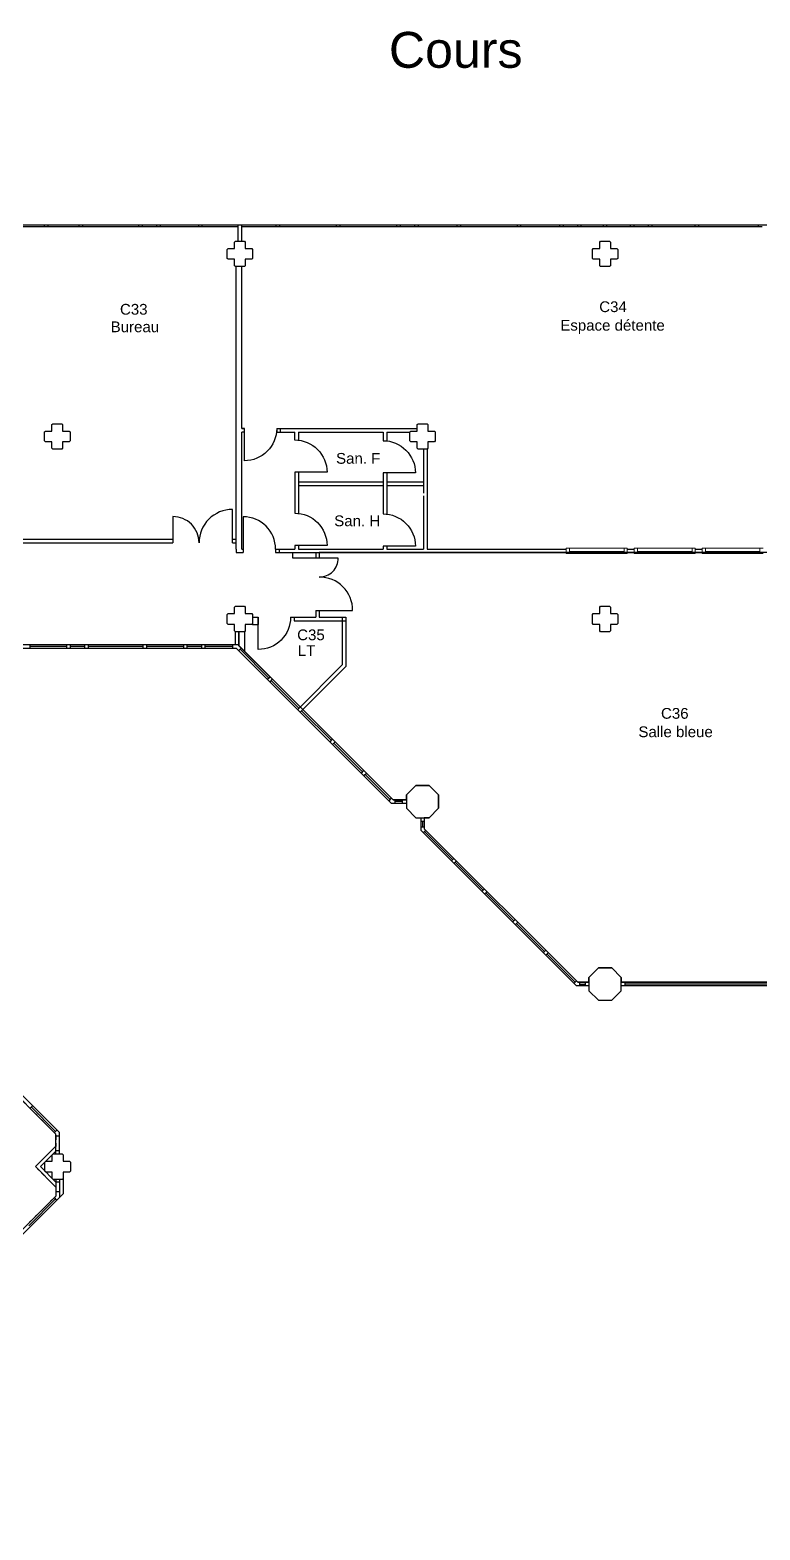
# Model space of a CAD drawing. Header units: metres. Extents: x 492 to 631, y -916 to -790.
# Drawn here: x 531.72 to 552.06, y -831.66 to -789.84 of the extents above; entities that cross this region are included whole.
import ezdxf

# ---------------------------------------------------------------- set-up
doc = ezdxf.new("R2010")
doc.units = ezdxf.units.M
doc.linetypes.add('CACHE2', pattern=[0.1875, 0.125, -0.0625])
doc.linetypes.add('CONTINU', pattern=[0])
for name, color, linetype in [('_numérotation salles', 8, 'Continuous'), ('Désignation', 8, 'CONTINU'), ('GEX_VOL_Archi', 8, 'Continuous')]:
    doc.layers.add(name, color=color, linetype=linetype)
doc.layers.add('A-GLAZ-CURT-MCUT', color=52, linetype='Continuous', lineweight=9)
doc.layers.add('A-GLAZ-CWMG-OTLN', color=51, linetype='Continuous', lineweight=9)
doc.styles.add('G100TXT-droit', font='swissl.ttf', dxfattribs={"height": 0.2})
doc.styles.get("Standard").update_dxf_attribs({"font": 'swissl.ttf'})

# ---------------------------------------------------------------- blocks, each defined once
blk = doc.blocks.new('Panneau système - Vitré-2477421-PC 39 N01')
at = {"layer": 'A-GLAZ-CURT-MCUT'}
for p, q in [((0.76, 0.03), (-0.76, 0.03)), ((-0.76, 0.03), (-0.76, 0.02)), ((-0.76, 0.02), (0.76, 0.02)), ((0.76, 0.02), (0.76, 0.03))]:
    blk.add_line(p, q, dxfattribs=at)
blk = doc.blocks.new('Meneau rectangulaire - 100 x 100mm 2-2477420-PC 39 N01')
at = {"layer": 'A-GLAZ-CWMG-OTLN'}
for p, q in [((5.173, -3.32), (6.693, -3.32)), ((5.173, -3.47), (6.693, -3.47))]:
    blk.add_line(p, q, dxfattribs=at)

msp = doc.modelspace()

# ---------------------------------------------------------------- linework, layer by layer
at = {"layer": 'GEX_VOL_Archi', "color": 7}
for p, q in [((522.17, -795.268), (557.987, -795.268)), ((530.055, -795.318), (531.719, -795.318)), ((531.719, -795.318), (532.219, -795.318)), ((532.119, -795.318), (532.119, -795.268)), ((532.219, -795.318), (532.219, -795.268)), ((532.219, -795.318), (533.191, -795.318)), ((533.091, -795.318), (533.091, -795.268)), ((533.091, -795.318), (534.854, -795.318)), ((533.191, -795.318), (533.191, -795.268)), ((534.754, -795.318), (534.754, -795.268)), ((534.854, -795.318), (534.854, -795.268)), ((534.854, -795.318), (535.354, -795.318)), ((535.254, -795.318), (535.254, -795.268)), ((535.354, -795.318), (535.354, -795.268)), ((535.354, -795.318), (536.518, -795.318)), ((536.418, -795.318), (536.418, -795.268)), ((536.518, -795.318), (536.518, -795.268)), ((536.518, -795.318), (537.517, -795.318)), ((537.517, -795.368), (537.517, -795.268)), ((537.517, -795.723), (537.517, -795.368)), ((537.517, -795.723), (537.517, -795.368)), ((537.617, -795.368), (537.617, -795.268)), ((537.617, -795.318), (538.68, -795.318)), ((537.617, -795.723), (537.617, -795.368)), ((538.58, -795.318), (538.58, -795.268)), ((538.68, -795.318), (538.68, -795.268)), ((538.68, -795.318), (540.36, -795.318)), ((540.26, -795.318), (540.26, -795.268)), ((540.36, -795.318), (540.36, -795.268)), ((540.36, -795.318), (542.041, -795.318)), ((541.941, -795.318), (541.941, -795.268)), ((542.041, -795.318), (542.041, -795.268)), ((542.041, -795.318), (542.541, -795.318)), ((542.441, -795.318), (542.441, -795.268)), ((542.541, -795.318), (542.541, -795.268)), ((542.541, -795.318), (543.621, -795.318)), ((543.621, -795.318), (543.621, -795.268)), ((543.621, -795.318), (545.401, -795.318)), ((543.721, -795.318), (543.721, -795.268)), ((545.301, -795.318), (545.301, -795.268)), ((545.301, -795.318), (546.582, -795.318)), ((545.401, -795.318), (545.401, -795.268)), ((546.482, -795.318), (546.482, -795.268)), ((546.582, -795.318), (546.582, -795.268)), ((546.582, -795.318), (547.082, -795.318)), ((546.982, -795.318), (546.982, -795.268)), ((547.082, -795.318), (547.082, -795.268)), ((547.082, -795.318), (547.797, -795.318)), ((547.697, -795.318), (547.697, -795.268)), ((547.797, -795.318), (547.797, -795.268)), ((547.797, -795.318), (548.555, -795.318)), ((548.455, -795.318), (548.455, -795.268)), ((548.555, -795.318), (548.555, -795.268)), ((548.555, -795.318), (549.055, -795.318)), ((548.955, -795.318), (548.955, -795.268)), ((549.055, -795.318), (549.055, -795.268)), ((549.055, -795.318), (550.358, -795.318)), ((550.258, -795.318), (550.258, -795.268)), ((550.358, -795.318), (550.358, -795.268)), ((550.358, -795.318), (552.123, -795.318)), ((552.023, -795.318), (552.023, -795.268)), ((537.417, -795.748), (537.442, -795.723)), ((537.417, -795.928), (537.417, -795.748)), ((537.442, -795.723), (537.517, -795.723)), ((537.212, -795.953), (537.237, -795.928)), ((537.212, -796.203), (537.212, -795.953)), ((537.237, -796.228), (537.212, -796.203)), ((537.237, -795.928), (537.417, -795.928)), ((537.417, -796.228), (537.237, -796.228)), ((537.417, -796.408), (537.417, -796.228)), ((537.442, -796.433), (537.417, -796.408)), ((537.517, -796.433), (537.442, -796.433)), ((537.459, -804.307), (537.459, -796.433)), ((537.617, -800.947), (537.617, -796.433)), ((537.617, -800.947), (537.692, -800.947)), ((537.617, -801.268), (537.617, -801.047)), ((537.617, -804.307), (537.617, -801.268)), ((537.692, -800.947), (537.692, -800.947)), ((538.592, -800.947), (542.507, -800.947)), ((538.592, -800.947), (538.592, -801.047)), ((538.592, -801.047), (539.096, -801.047)), ((538.692, -800.947), (538.692, -801.047)), ((539.096, -801.268), (539.096, -801.047)), ((539.196, -801.047), (541.559, -801.047)), ((539.196, -801.047), (539.196, -801.268)), ((541.559, -801.047), (541.559, -801.287)), ((541.659, -800.947), (542.507, -800.947)), ((541.659, -801.047), (542.302, -801.047)), ((541.659, -801.047), (541.659, -801.293)), ((539.196, -802.437), (541.559, -802.437)), ((539.196, -802.537), (541.559, -802.537)), ((541.659, -802.437), (542.682, -802.437)), ((541.659, -802.537), (542.682, -802.537)), ((535.699, -803.403), (535.699, -804.133)), ((530.409, -804.033), (535.699, -804.033)), ((530.409, -804.133), (535.699, -804.133)), ((536.422, -804.033), (536.434, -804.033)), ((537.359, -804.033), (537.459, -804.033)), ((537.359, -804.133), (537.459, -804.133)), ((537.459, -804.307), (537.459, -804.407)), ((537.459, -804.407), (537.617, -804.407)), ((537.617, -804.307), (537.662, -804.307)), ((537.617, -804.407), (537.662, -804.407)), ((537.662, -804.307), (537.662, -804.407)), ((538.562, -804.307), (539.096, -804.307)), ((538.562, -804.307), (538.562, -804.407)), ((538.562, -804.407), (539.04, -804.407)), ((538.562, -804.407), (539.78, -804.407)), ((538.662, -804.307), (538.662, -804.407)), ((539.04, -804.558), (539.04, -804.407)), ((539.68, -804.558), (539.04, -804.558)), ((539.78, -804.558), (539.15, -804.558)), ((539.196, -804.307), (541.559, -804.307)), ((539.68, -804.407), (539.68, -804.558)), ((539.78, -804.407), (539.78, -804.558)), ((539.78, -804.407), (546.665, -804.407)), ((541.659, -804.307), (542.682, -804.307)), ((542.782, -804.307), (546.665, -804.307)), ((548.365, -804.307), (548.559, -804.307)), ((548.365, -804.407), (548.559, -804.407)), ((550.259, -804.307), (550.453, -804.307)), ((550.259, -804.407), (550.453, -804.407)), ((537.922, -806.208), (537.922, -806.208)), ((537.922, -806.208), (538.079, -806.208)), ((538.079, -806.208), (538.079, -806.408)), ((538.979, -806.208), (539.68, -806.208)), ((539.079, -806.208), (539.079, -806.308)), ((539.079, -806.308), (540.522, -806.308)), ((539.68, -806.018), (539.78, -806.018)), ((539.68, -806.018), (539.68, -806.208)), ((539.78, -806.018), (539.78, -806.208)), ((539.78, -806.208), (540.522, -806.208)), ((540.422, -806.208), (540.422, -807.538)), ((540.422, -806.208), (540.422, -807.538)), ((540.522, -806.208), (540.522, -807.58)), ((537.692, -806.613), (537.692, -807.153)), ((537.922, -806.408), (538.079, -806.408)), ((527.433, -806.968), (537.507, -806.968)), ((527.474, -807.068), (537.466, -807.068)), ((531.718, -807.068), (531.718, -806.968)), ((531.718, -807.018), (532.746, -807.018)), ((532.746, -807.068), (532.746, -806.968)), ((532.846, -807.068), (532.846, -806.968)), ((532.846, -807.018), (533.246, -807.018)), ((533.246, -807.068), (533.246, -806.968)), ((533.346, -807.068), (533.346, -806.968)), ((533.346, -807.018), (534.874, -807.018)), ((534.874, -807.068), (534.874, -806.968)), ((534.974, -807.068), (534.974, -806.968)), ((534.974, -807.018), (536.002, -807.018)), ((536.002, -807.068), (536.002, -806.968)), ((536.102, -807.068), (536.102, -806.968)), ((536.102, -807.018), (536.502, -807.018)), ((536.502, -807.068), (536.502, -806.968)), ((536.602, -807.068), (536.602, -806.968)), ((536.602, -807.018), (537.366, -807.018)), ((537.366, -807.068), (537.366, -806.968)), ((541.796, -811.398), (537.466, -807.068)), ((541.837, -811.298), (537.507, -806.968)), ((537.536, -807.139), (537.607, -807.068)), ((538.373, -807.905), (537.572, -807.104)), ((540.422, -807.538), (539.179, -808.781)), ((540.522, -807.58), (539.249, -808.852)), ((538.337, -807.94), (538.408, -807.869)), ((538.408, -808.011), (538.479, -807.94)), ((539.214, -808.746), (538.443, -807.975)), ((540.116, -809.648), (539.285, -808.817)), ((540.081, -809.684), (540.152, -809.613)), ((540.152, -809.754), (540.223, -809.684)), ((540.988, -810.52), (540.187, -809.719)), ((540.953, -810.556), (541.024, -810.485)), ((541.024, -810.626), (541.094, -810.556)), ((541.76, -811.292), (541.059, -810.591)), ((541.725, -811.327), (541.796, -811.257)), ((542.207, -811.298), (541.837, -811.298)), ((541.896, -811.398), (541.896, -811.298)), ((542.102, -811.398), (542.102, -811.298)), ((542.207, -811.398), (541.796, -811.398)), ((542.102, -811.348), (541.896, -811.348)), ((542.607, -811.798), (542.607, -812.15)), ((542.607, -811.898), (542.707, -811.898)), ((542.607, -812.05), (542.707, -812.05)), ((542.607, -812.15), (546.946, -816.488)), ((542.657, -811.898), (542.657, -812.05)), ((542.678, -812.22), (542.748, -812.15)), ((542.707, -811.798), (542.707, -812.108)), ((542.707, -812.108), (546.987, -816.388)), ((542.713, -812.185), (543.496, -812.968)), ((543.461, -813.003), (543.531, -812.932)), ((543.531, -813.074), (543.602, -813.003)), ((543.567, -813.039), (544.349, -813.821)), ((544.314, -813.857), (544.385, -813.786)), ((544.385, -813.927), (544.456, -813.857)), ((544.42, -813.892), (545.203, -814.675)), ((545.168, -814.71), (545.238, -814.64)), ((545.238, -814.781), (545.309, -814.71)), ((545.274, -814.746), (546.057, -815.529)), ((546.021, -815.564), (546.092, -815.493)), ((546.092, -815.635), (546.163, -815.564)), ((546.127, -815.599), (546.91, -816.382)), ((528.247, -816.288), (532.537, -820.578)), ((546.875, -816.417), (546.946, -816.347)), ((546.875, -816.417), (546.946, -816.347)), ((528.206, -816.388), (532.437, -820.62)), ((547.297, -816.488), (546.946, -816.488)), ((547.297, -816.388), (546.987, -816.388)), ((547.046, -816.488), (547.046, -816.388)), ((547.046, -816.438), (547.197, -816.438)), ((547.197, -816.488), (547.197, -816.388)), ((557.572, -816.388), (548.197, -816.388)), ((557.572, -816.488), (548.197, -816.488)), ((548.297, -816.388), (548.297, -816.488)), ((552.737, -816.438), (548.297, -816.438)), ((531.717, -819.899), (531.788, -819.829)), ((531.752, -819.864), (532.431, -820.543)), ((532.396, -820.578), (532.466, -820.507)), ((532.437, -821.173), (532.437, -820.62)), ((532.537, -820.678), (532.437, -820.678)), ((532.537, -821.173), (532.537, -820.578)), ((532.437, -821.073), (532.537, -821.073)), ((532.437, -821.883), (532.437, -822.348)), ((532.537, -821.961), (532.437, -821.961)), ((532.537, -821.883), (532.537, -822.39)), ((532.637, -821.858), (532.637, -822.29)), ((532.437, -822.348), (528.217, -826.568)), ((532.537, -822.39), (528.258, -826.668)), ((531.682, -823.174), (532.431, -822.425)), ((532.466, -822.46), (532.396, -822.39)), ((532.537, -822.228), (532.437, -822.228)), ((532.537, -822.39), (532.637, -822.29))]:
    msp.add_line(p, q, dxfattribs=at)
at = {"layer": 'GEX_VOL_Archi', "color": 7, "lineweight": 18, "extrusion": (0, 0, -1)}
for p, q in [((546.755, -804.282), (546.665, -804.282)), ((546.665, -804.282), (546.665, -804.432)), ((546.665, -804.432), (546.755, -804.432)), ((546.755, -804.432), (546.755, -804.282)), ((548.649, -804.282), (548.559, -804.282)), ((548.559, -804.282), (548.559, -804.432)), ((548.559, -804.432), (548.649, -804.432)), ((548.649, -804.432), (548.649, -804.282)), ((550.543, -804.282), (550.453, -804.282)), ((550.453, -804.282), (550.453, -804.432)), ((550.453, -804.432), (550.543, -804.432)), ((550.543, -804.432), (550.543, -804.282))]:
    msp.add_line(p, q, dxfattribs=at)
at = {"layer": 'GEX_VOL_Archi', "color": 7, "lineweight": 18}
for p, q in [((548.365, -804.282), (548.275, -804.282)), ((548.275, -804.282), (548.275, -804.432)), ((548.275, -804.432), (548.365, -804.432)), ((548.365, -804.432), (548.365, -804.282)), ((550.259, -804.282), (550.169, -804.282)), ((550.169, -804.282), (550.169, -804.432)), ((550.169, -804.432), (550.259, -804.432)), ((550.259, -804.432), (550.259, -804.282)), ((552.153, -804.282), (552.063, -804.282)), ((552.063, -804.282), (552.063, -804.432)), ((552.063, -804.432), (552.153, -804.432))]:
    msp.add_line(p, q, dxfattribs=at)
at = {"layer": 'GEX_VOL_Archi', "color": 7, "flags": 128}
for points in [[(537.237, -795.928), (537.417, -795.928), (537.417, -795.748), (537.442, -795.723), (537.692, -795.723), (537.717, -795.748), (537.717, -795.928), (537.897, -795.928), (537.922, -795.953), (537.922, -796.203), (537.897, -796.228), (537.717, -796.228), (537.717, -796.408), (537.692, -796.433), (537.442, -796.433), (537.417, -796.408), (537.417, -796.228), (537.237, -796.228), (537.212, -796.203), (537.212, -795.953)], [(547.417, -795.928), (547.597, -795.928), (547.597, -795.748), (547.622, -795.723), (547.872, -795.723), (547.897, -795.748), (547.897, -795.928), (548.077, -795.928), (548.102, -795.953), (548.102, -796.203), (548.077, -796.228), (547.897, -796.228), (547.897, -796.408), (547.872, -796.433), (547.622, -796.433), (547.597, -796.408), (547.597, -796.228), (547.417, -796.228), (547.392, -796.203), (547.392, -795.953)], [(532.147, -801.018), (532.327, -801.018), (532.327, -800.838), (532.352, -800.813), (532.602, -800.813), (532.627, -800.838), (532.627, -801.018), (532.807, -801.018), (532.832, -801.043), (532.832, -801.293), (532.807, -801.318), (532.627, -801.318), (532.627, -801.498), (532.602, -801.523), (532.352, -801.523), (532.327, -801.498), (532.327, -801.318), (532.147, -801.318), (532.122, -801.293), (532.122, -801.043)], [(542.327, -801.018), (542.507, -801.018), (542.507, -800.838), (542.532, -800.813), (542.782, -800.813), (542.807, -800.838), (542.807, -801.018), (542.987, -801.018), (543.012, -801.043), (543.012, -801.293), (542.987, -801.318), (542.807, -801.318), (542.807, -801.498), (542.782, -801.523), (542.532, -801.523), (542.507, -801.498), (542.507, -801.318), (542.327, -801.318), (542.302, -801.293), (542.302, -801.043)], [(537.237, -806.108), (537.417, -806.108), (537.417, -805.928), (537.442, -805.903), (537.692, -805.903), (537.717, -805.928), (537.717, -806.108), (537.897, -806.108), (537.922, -806.133), (537.922, -806.383), (537.897, -806.408), (537.717, -806.408), (537.717, -806.588), (537.692, -806.613), (537.442, -806.613), (537.417, -806.588), (537.417, -806.408), (537.237, -806.408), (537.212, -806.383), (537.212, -806.133)], [(547.417, -806.108), (547.597, -806.108), (547.597, -805.928), (547.622, -805.903), (547.872, -805.903), (547.897, -805.928), (547.897, -806.108), (548.077, -806.108), (548.102, -806.133), (548.102, -806.383), (548.077, -806.408), (547.897, -806.408), (547.897, -806.588), (547.872, -806.613), (547.622, -806.613), (547.597, -806.588), (547.597, -806.408), (547.417, -806.408), (547.392, -806.383), (547.392, -806.133)], [(543.107, -811.162), (542.843, -810.898), (542.471, -810.898), (542.207, -811.162), (542.207, -811.535), (542.471, -811.798), (542.843, -811.798), (543.107, -811.535)], [(548.197, -816.252), (547.933, -815.988), (547.561, -815.988), (547.297, -816.252), (547.297, -816.625), (547.561, -816.888), (547.933, -816.888), (548.197, -816.625)], [(532.157, -821.378), (532.337, -821.378), (532.337, -821.198), (532.362, -821.173), (532.612, -821.173), (532.637, -821.198), (532.637, -821.378), (532.817, -821.378), (532.842, -821.403), (532.842, -821.653), (532.817, -821.678), (532.637, -821.678), (532.637, -821.858), (532.612, -821.883), (532.362, -821.883), (532.337, -821.858), (532.337, -821.678), (532.157, -821.678), (532.132, -821.653), (532.132, -821.403)]]:
    msp.add_lwpolyline(points, close=True, dxfattribs=at)
for points in [[(537.692, -800.947), (537.617, -800.947)], [(537.692, -801.047), (537.617, -801.047)], [(542.682, -801.523), (542.682, -802.753)], [(542.782, -801.523), (542.782, -804.307)], [(539.096, -802.167), (539.096, -803.308)], [(539.196, -802.167), (539.196, -803.314)], [(541.559, -802.187), (541.559, -803.328)], [(541.659, -802.187), (541.659, -803.334)], [(542.682, -802.823), (542.682, -804.307)], [(539.096, -804.208), (539.096, -804.307)], [(539.196, -804.208), (539.196, -804.307)], [(541.559, -804.228), (541.559, -804.307)], [(541.659, -804.228), (541.659, -804.307)], [(554.936, -804.407), (539.78, -804.407), (539.78, -804.558)], [(537.922, -806.308), (537.922, -806.383), (537.922, -806.408), (537.717, -806.408), (537.717, -806.588), (537.692, -806.613), (537.542, -806.613), (537.542, -807.003), (539.28, -808.741)], [(537.442, -806.968), (537.442, -806.613)], [(537.542, -807.003), (537.542, -806.613)], [(539.351, -808.812), (539.351, -808.812), (541.837, -811.298), (542.207, -811.298), (542.207, -811.162), (542.471, -810.898), (542.843, -810.898), (543.107, -811.162), (543.107, -811.535), (542.843, -811.798), (542.707, -811.798), (542.707, -812.108), (546.987, -816.388), (547.297, -816.388), (547.297, -816.252), (547.561, -815.988), (547.933, -815.988), (548.197, -816.252), (548.197, -816.388), (557.572, -816.388)], [(532.437, -820.957), (531.866, -821.528), (532.437, -822.1)], [(532.007, -821.528), (532.437, -821.098)], [(532.007, -821.528), (532.437, -821.958)]]:
    msp.add_lwpolyline(points, dxfattribs=at)
at = {"layer": 'GEX_VOL_Archi', "color": 7}
for points in [[(538.592, -800.947, -0.414248), (537.692, -801.847), (537.692, -800.947)], [(539.096, -801.267, -0.414248), (539.996, -802.167), (539.096, -802.167)], [(541.559, -801.287, -0.414248), (542.459, -802.187), (541.559, -802.187)], [(537.359, -804.133), (537.359, -803.203, 0.414214), (536.429, -804.133, 0.414214), (535.699, -803.403), (535.699, -804.133)], [(539.096, -803.308, -0.414248), (539.996, -804.208), (539.096, -804.208)], [(541.559, -803.328, -0.414248), (542.459, -804.228), (541.559, -804.228)], [(538.562, -804.307, 0.414248), (537.662, -803.407), (537.662, -804.307)], [(539.78, -805.088, 0.414214), (540.31, -804.558), (539.78, -804.558)], [(539.78, -806.018), (540.71, -806.018, 0.414214), (539.78, -805.088)], [(538.979, -806.208, -0.414248), (538.079, -807.108), (538.079, -806.208)]]:
    msp.add_lwpolyline(points, format="xyb", dxfattribs=at)
at = {"layer": 'GEX_VOL_Archi', "color": 7, "linetype": 'CACHE2', "flags": 128}
msp.add_lwpolyline([(519.765, -823.27), (519.765, -821.578), (521.962, -821.578), (521.962, -821.675), (522.165, -821.878), (522.165, -822.38), (522.467, -822.38), (522.467, -821.858), (523.047, -821.858), (524.794, -823.605), (526.59, -821.809), (528.02, -821.809), (530.823, -819.005), (532.437, -820.62), (532.437, -820.957), (531.866, -821.528), (532.437, -822.1), (532.437, -822.348), (528.217, -826.568), (527.968, -826.568), (527.289, -825.889), (526.668, -826.51), (527.347, -827.19), (527.347, -827.438), (523.127, -831.658), (522.888, -831.658), (522.307, -831.077), (522.297, -823.27), (519.765, -823.27)], dxfattribs=at)

# ---------------------------------------------------------------- block references
at = {"layer": 'GEX_VOL_Archi', "color": 7}
for p in [(541.581, -800.962), (543.476, -800.962), (545.37, -800.962)]:
    msp.add_blockref('Meneau rectangulaire - 100 x 100mm 2-2477420-PC 39 N01', p, dxfattribs=at)
at = {"layer": 'GEX_VOL_Archi', "color": 7, "rotation": 180}
for p in [(547.515, -804.357), (549.409, -804.357), (551.303, -804.357)]:
    msp.add_blockref('Panneau système - Vitré-2477421-PC 39 N01', p, dxfattribs=at)

# ---------------------------------------------------------------- texts
at = {"layer": '_numérotation salles', "color": 7, "char_height": 0.3, "attachment_point": 1, "style": 'G100TXT-droit'}
for s, insert in [('C33', (534.225, -797.473)), ('C34', (547.583, -797.402)), ('C35', (539.164, -806.55)), ('C36', (549.304, -808.74))]:
    msp.add_mtext_dynamic_manual_height_columns(s, width=1.61618, gutter_width=1, heights=[0], dxfattribs=dict(at, insert=insert))
at = {"layer": 'Désignation', "color": 7, "char_height": 0.3, "width": 9.17418, "attachment_point": 5}
for s, insert in [('Espace détente', (547.953, -798.114)), ('Bureau', (534.641, -798.114)), ('San. F', (540.865, -801.782)), ('San. H', (540.837, -803.524)), ('LT', (539.426, -807.14)), ('Salle bleue', (549.711, -809.405))]:
    msp.add_mtext(s, dxfattribs=dict(at, insert=insert))
at = {"layer": 'GEX_VOL_Archi', "color": 7, "insert": (555.731, -790.397), "char_height": 1, "width": 98.85011, "attachment_point": 5}
msp.add_mtext('Cours                     Blaise                     Pascal', dxfattribs=at)

doc.saveas('drawing.dxf')
